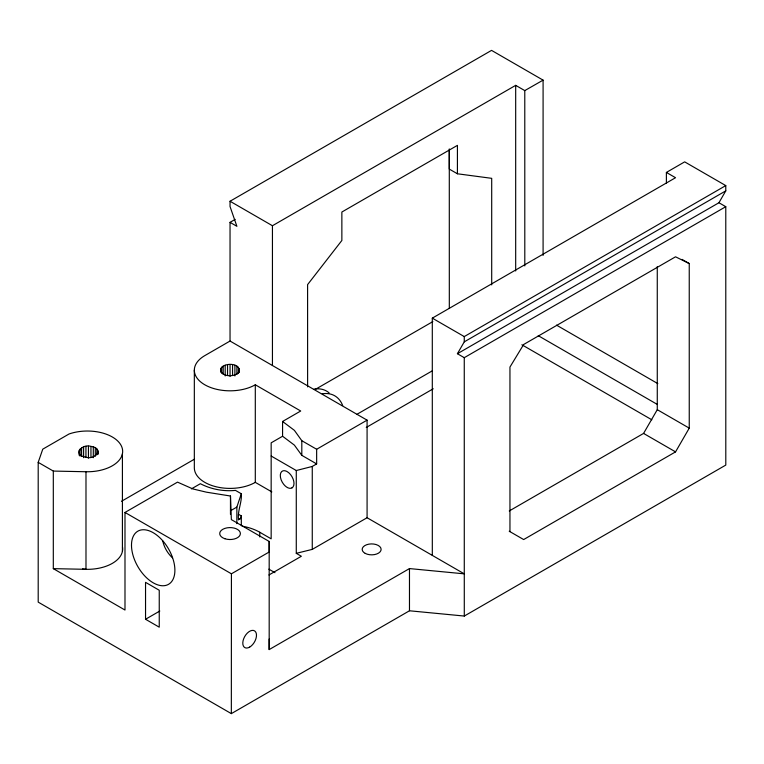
<?xml version="1.0" encoding="UTF-8"?>
<svg xmlns="http://www.w3.org/2000/svg" width="764" height="764" viewBox="0 0 764 764"><rect width="100%" height="100%" fill="white"/><g stroke="black" fill="none" stroke-linecap="round" stroke-linejoin="round"><path stroke-width="1.15" d="M124.99 512.453L231.425 573.802L269.186 552L269.186 541.456L231.358 519.615L230.47 496.017L206.423 492.178L192.9 488.941L177.515 482.132L124.99 512.453L124.99 610.035L53.308 568.645L53.308 471.073L38.2 462.354L42.765 449.165L69.027 434A35.278 20.37 0 0 1 121.533 446.281A35.278 20.37 0 0 1 85.988 471.741L53.308 471.073M85.988 471.741L85.988 569.323L53.308 568.645M90.954 457.13L90.954 446.396C81.605 443.34 72.37 455.287 85.94 457.206C95.29 460.262 104.515 448.315 90.954 446.396M93.294 457.693L93.294 446.959M95.299 456.203L95.299 447.847M96.837 454.914L96.837 449.003M97.802 453.902L97.802 450.349M98.136 454.169L98.136 451.801M122.412 551.388L122.412 453.816M145.542 619.26L145.542 582.34L159.246 590.257L159.246 627.177L145.542 619.26L159.8 611.028M194.333 370.196L194.333 467.778A35.717 20.618 0 0 0 216.384 486.83A35.717 20.618 0 0 0 255.3 482.361L271.822 491.892M38.2 462.354L38.2 602.127L231.339 713.624L231.425 573.802M191.42 488.874L200.359 483.707C211.084 489.294 223.46 491.586 235.484 490.402L241.309 493.764C242.073 502.55 237.365 510.801 238.502 519.682L240.393 518.584L241.309 515.91L238.444 514.258M255.3 482.361L255.3 384.779A35.717 20.618 0 0 1 204.79 384.779A35.717 20.618 0 0 1 204.79 355.623L230.04 341.04L230.04 222.353L235.207 219.363M231.339 713.624L409.475 610.78L464.292 616.051L464.283 573.85L409.475 568.578L269.186 649.581L269.186 541.456M282.575 421.47L294.388 430.352L301.809 440.704L316.649 449.27L316.649 463.92L301.809 455.344L294.388 445.125L282.575 436.244L282.575 421.47L300.71 411.003L255.3 384.779M268.938 574.977L301.35 556.268L296.279 553.337L296.279 470.528L271.163 456.022M296.279 553.337L312.266 549.383L312.266 466.451L316.649 463.92M312.266 549.383L367.083 517.734L367.083 420.152L230.04 341.04M449.27 148.932L449.261 169.073L457.416 173.781L491.701 178.337L491.701 284.905M457.416 173.781L457.426 145.361L341.861 212.029L341.861 240.479L307.596 284.609L307.615 386.88M543.089 255.386L543.089 80.134L491.548 50.376L230.04 201.247L230.04 206.528L236.888 226.306L230.04 222.353M220.691 368.601C220.022 377.349 235.57 377.769 239.409 371.495C240.068 362.747 224.53 362.327 220.691 368.601L220.691 372.183M236.859 523.655L236.859 507.095L241.309 493.764M457.407 353.722L464.264 341.852L464.264 336.58L725.771 185.595L725.781 190.866L718.934 202.737L457.407 353.722L464.264 357.676L464.283 573.85L367.083 517.734M509.254 510.963L643.574 433.417L657.279 409.676L657.269 266.569M509.225 531.228L523.665 539.556L675.548 451.877L689.252 428.136L689.243 263.561L682.023 259.388M666.399 183.169L666.389 172.435L684.668 161.863L725.771 185.595M230.04 201.247L272.442 225.733L515.681 85.348L524.782 90.601L543.089 80.134M432.319 555.399L432.3 318.139L675.538 177.716L666.389 172.435M121.486 501.299L194.505 459.135M315.618 389.22L432.863 321.587M282.575 436.244L271.163 442.833L271.163 538.83L259.741 532.241A41.991 24.238 0 0 0 242.083 526.157M464.264 341.852L725.781 190.866M357.074 414.231L432.443 370.75M464.264 357.676L725.781 206.691L725.8 465.075L464.292 616.051M316.649 449.27L367.083 420.152M366.262 427.458L433.245 388.781M230.47 510.782L236.859 507.095M238.349 519.768L240.393 518.584M296.279 470.528L312.266 466.451M82.512 568.865L85.988 569.323A35.278 20.37 0 0 0 122.507 547.053M689.243 263.561L675.538 256.809L523.646 344.488L509.951 367.064L509.96 531.649M718.934 202.737L725.781 206.691M556.526 325.139L657.814 383.614M538.248 335.683L657.116 404.309M657.279 409.676L689.252 428.136M521.869 344.755L651.826 419.789M643.574 433.417L675.548 451.877M432.3 318.139L464.264 336.58M268.871 569.161L274.964 572.675M449.289 149.983L449.318 308.522M81.595 447.847L81.595 456.194M80.058 449.003L80.058 456.156M79.084 450.349L79.084 455.124M524.782 90.601L524.801 265.91M515.681 85.348L515.681 270.981M409.475 568.578L409.475 610.78M301.809 440.704L301.809 455.344M272.442 225.733L272.442 365.517M269.186 639.029L269.186 649.581M259.741 532.241L259.741 536.92M241.309 515.91L241.309 525.431M239.409 368.601L239.409 372.183M238.435 367.245L238.435 373.214M236.897 366.09L236.897 374.446M234.892 365.202L234.892 375.945M232.552 364.648L232.552 375.391M230.47 496.017L230.47 514.334M230.05 364.457L230.05 376.394M227.538 364.648L227.538 375.391M225.199 365.202L225.199 375.945M223.193 366.09L223.193 374.446M221.655 367.245L221.655 373.214M88.443 446.205L88.443 458.133M85.94 446.396L85.94 457.13M83.601 446.959L83.601 457.693M172.483 557.796A19.377 11.193 60 0 1 162.789 541.017M322.274 393.794A48.581 28.058 -60 0 1 342.702 405.588M314.128 389.096A48.581 28.058 -60 0 1 329.083 392.858M291.991 487.881L290.568 488.32A9.693 5.596 60 0 1 283.721 484.366L282.298 482.285A9.693 5.596 60 0 1 281.706 471.541A9.693 5.596 60 0 1 290.568 474.616L291.991 476.698A9.693 5.596 60 0 1 291.991 487.881M249.637 647.118A9.693 5.596 -60 0 0 255.577 631.828A9.693 5.596 -60 0 0 243.706 638.675A9.693 5.596 -60 0 0 249.637 647.118M131.494 545.219A30.684 17.715 60 0 0 164.04 585.711A30.684 17.715 60 0 0 164.04 542.316A30.684 17.715 60 0 0 131.494 545.219M224.874 538.725A10.333 5.969 0 0 0 240.383 533.558A10.333 5.969 0 0 0 224.874 528.392A10.333 5.969 0 0 0 224.874 538.725M365.202 553.384A9.474 5.472 0 0 0 380.883 550.596A9.474 5.472 0 0 0 368.869 544.149A9.474 5.472 0 0 0 365.202 553.384"/></g></svg>
